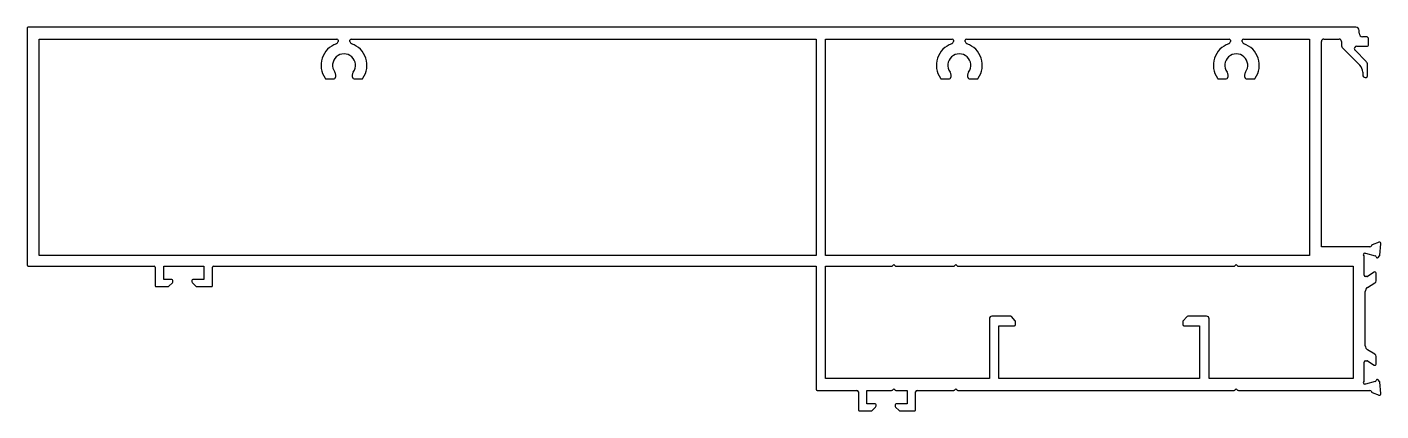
# Model space of a CAD drawing. Extents: x 8 to 292, y -1 to 79.
import ezdxf

# ---------------------------------------------------------------- set-up
doc = ezdxf.new("R2010")
doc.units = 0
doc.layers.get('0').update_dxf_attribs({"linetype": 'CONTINUOUS'})

msp = doc.modelspace()

# ---------------------------------------------------------------- linework, layer by layer
for p, q in [((286.34, 79.45), (8.36, 79.45)), ((8.11, 79.2), (8.11, 29.7)), ((10.62, 31.65), (10.62, 76.95)), ((10.62, 76.95), (72.98, 76.95)), ((73.23, 76.7), (73.23, 76.46)), ((75.73, 76.46), (75.73, 76.7)), ((75.98, 76.95), (173.33, 76.95)), ((173.33, 76.95), (173.33, 31.65)), ((175.33, 31.65), (175.33, 76.95)), ((175.33, 76.95), (201.83, 76.95)), ((202.08, 76.7), (202.08, 76.46)), ((204.58, 76.46), (204.58, 76.7)), ((204.83, 76.95), (259.83, 76.95)), ((260.08, 76.7), (260.08, 76.46)), ((262.58, 76.46), (262.58, 76.7)), ((262.83, 76.95), (276.66, 76.95)), ((276.66, 76.95), (276.66, 31.65)), ((279.66, 76.95), (282.86, 76.95)), ((287.04, 78.15), (287.04, 78.75)), ((288.54, 77.45), (287.74, 77.45)), ((289.04, 75.7), (289.04, 76.95)), ((279.16, 33.45), (279.16, 76.45)), ((283.36, 76.45), (283.36, 75.51)), ((283.51, 75.16), (287.21, 71.46)), ((288.5, 72.29), (286.19, 74.6)), ((286.54, 75.45), (288.79, 75.45)), ((288.79, 69.23), (288.79, 71.58)), ((70.76, 68.62), (72.39, 68.62)), ((76.58, 68.62), (78.2, 68.62)), ((199.61, 68.62), (201.24, 68.62)), ((205.42, 68.62), (207.05, 68.62)), ((257.61, 68.62), (259.24, 68.62)), ((263.42, 68.62), (265.05, 68.62)), ((287.79, 70.05), (287.79, 69.43)), ((288.29, 68.93), (288.49, 68.93)), ((291.21, 34.44), (289.8, 33.92)), ((291.4, 31.76), (291.61, 34.13)), ((173.33, 31.65), (10.62, 31.65)), ((276.66, 31.65), (175.33, 31.65)), ((289.31, 33.45), (279.16, 33.45)), ((288.11, 27.55), (288.11, 31.41)), ((288.21, 32.15), (288.41, 32.15)), ((288.41, 32.15), (290.38, 31.63)), ((290.59, 31.42), (290.6, 31.39)), ((291.01, 31.27), (291.32, 31.58)), ((8.36, 29.45), (34.73, 29.45)), ((34.93, 29.25), (34.93, 25.35)), ((36.73, 26.65), (36.73, 29.45)), ((36.73, 29.45), (45.13, 29.45)), ((45.13, 29.45), (45.13, 26.65)), ((46.93, 25.35), (46.93, 29.25)), ((47.13, 29.45), (173.33, 29.45)), ((173.33, 29.45), (173.33, 3.7)), ((175.33, 5.96), (175.33, 29.45)), ((175.33, 29.45), (189.16, 29.45)), ((189.32, 29.51), (189.61, 29.75)), ((189.61, 29.75), (189.9, 29.51)), ((190.06, 29.45), (202.15, 29.45)), ((202.31, 29.51), (202.59, 29.75)), ((202.59, 29.75), (202.88, 29.51)), ((203.04, 29.45), (260.86, 29.45)), ((261.02, 29.51), (261.31, 29.75)), ((261.31, 29.75), (261.6, 29.51)), ((261.76, 29.45), (285.83, 29.45)), ((285.83, 29.45), (285.83, 5.95)), ((38.43, 26.65), (36.73, 26.65)), ((37.8, 25.23), (38.54, 25.97)), ((38.63, 26.18), (38.63, 26.45)), ((42.63, 26.45), (42.63, 26.18)), ((42.72, 25.97), (43.46, 25.23)), ((45.13, 26.65), (42.83, 26.65)), ((288.63, 27.25), (288.41, 27.25)), ((290.23, 28.18), (288.79, 27.3)), ((288.81, 24.97), (290.37, 25.92)), ((290.61, 26.35), (290.61, 27.97)), ((35.13, 25.15), (37.63, 25.15)), ((43.63, 25.15), (46.73, 25.15)), ((288.33, 12.8), (288.33, 24.11)), ((209.62, 18.46), (209.62, 5.96)), ((214.09, 18.96), (210.12, 18.96)), ((215.05, 18.03), (214.28, 18.88)), ((215.12, 17.21), (215.12, 17.86)), ((250.12, 17.86), (250.12, 17.2)), ((250.96, 18.87), (250.18, 18.03)), ((255.12, 18.95), (251.15, 18.95)), ((255.62, 5.95), (255.62, 18.45)), ((211.62, 5.95), (211.62, 16.96)), ((211.62, 16.96), (214.87, 16.96)), ((250.37, 16.95), (253.62, 16.95)), ((253.62, 16.95), (253.62, 5.95)), ((290.37, 10.99), (288.81, 11.94)), ((288.11, 5.5), (288.11, 9.35)), ((288.41, 9.65), (288.63, 9.65)), ((288.79, 9.61), (290.23, 8.73)), ((290.61, 8.94), (290.61, 10.56)), ((209.62, 5.96), (175.33, 5.96)), ((253.62, 5.95), (211.62, 5.95)), ((285.83, 5.95), (255.62, 5.95)), ((173.58, 3.45), (181.88, 3.45)), ((182.18, 3.15), (182.18, -0.65)), ((183.98, 0.65), (183.98, 3.45)), ((183.98, 3.45), (189.16, 3.45)), ((189.32, 3.51), (189.61, 3.75)), ((189.61, 3.75), (189.9, 3.51)), ((190.06, 3.45), (192.38, 3.45)), ((192.38, 3.45), (192.38, 0.65)), ((194.18, -0.65), (194.18, 3.15)), ((194.48, 3.45), (202.15, 3.45)), ((202.31, 3.51), (202.59, 3.75)), ((202.59, 3.75), (202.88, 3.51)), ((203.04, 3.45), (260.86, 3.45)), ((261.02, 3.51), (261.31, 3.75)), ((261.31, 3.75), (261.6, 3.51)), ((261.76, 3.45), (289.31, 3.45)), ((288.41, 4.75), (288.21, 4.75)), ((290.38, 5.28), (288.41, 4.75)), ((289.8, 2.99), (291.21, 2.47)), ((290.6, 5.52), (290.59, 5.49)), ((291.32, 5.33), (291.01, 5.63)), ((291.61, 2.78), (291.4, 5.15)), ((185.68, 0.65), (183.98, 0.65)), ((185.88, 0.18), (185.88, 0.45)), ((189.88, 0.45), (189.88, 0.18)), ((192.38, 0.65), (190.08, 0.65)), ((182.38, -0.85), (184.88, -0.85)), ((185.06, -0.77), (185.8, -0.03)), ((189.97, -0.03), (190.71, -0.77)), ((190.89, -0.85), (193.98, -0.85))]:
    msp.add_line(p, q)
for centre, radius, start, end in [((8.36, 79.2), 0.25, 90, 180.0001), ((286.34, 78.75), 0.7, 0, 90), ((72.98, 76.7), 0.25, 0, 90), ((75.98, 76.7), 0.25, 90, 180), ((201.83, 76.7), 0.25, 0, 90), ((204.83, 76.7), 0.25, 90, 180), ((259.83, 76.7), 0.25, 0, 90), ((262.83, 76.7), 0.25, 90, 180), ((279.66, 76.45), 0.5, 90, 180.0001), ((282.86, 76.45), 0.5, 0, 90), ((287.74, 78.15), 0.7, 180, 270), ((288.54, 76.95), 0.5, 0, 90), ((74.48, 71.45), 4.8, 109.2802, 214.2569), ((74.48, 71.45), 2.4, 323.6639, 216.3361), ((72.73, 76.46), 0.5, 289.2802, 360), ((76.23, 76.46), 0.5, 180, 250.7198), ((74.48, 71.45), 4.8, 325.7431, 70.7198), ((203.33, 71.45), 4.8, 109.2802, 214.2569), ((203.33, 71.45), 2.4, 323.6639, 216.3361), ((201.58, 76.46), 0.5, 289.2802, 0), ((205.08, 76.46), 0.5, 180, 250.7198), ((203.33, 71.45), 4.8, 325.7431, 70.7198), ((261.33, 71.45), 4.8, 109.2802, 214.2569), ((261.33, 71.45), 2.4, 323.6639, 216.3361), ((259.58, 76.46), 0.5, 289.2802, 360), ((263.08, 76.46), 0.5, 180, 250.7198), ((261.33, 71.45), 4.8, 325.7431, 70.7198), ((283.86, 75.51), 0.5, 180, 225), ((286.54, 74.95), 0.5, 90, 225), ((288.79, 75.7), 0.25, 270, 0), ((285.79, 70.05), 2, 0, 45), ((287.79, 71.58), 1, 0, 45), ((70.76, 68.92), 0.3, 214.2569, 270), ((72.39, 68.92), 0.3, 270, 333.6122), ((71.58, 69.32), 1.2, 333.6122, 36.3361), ((77.38, 69.32), 1.2, 143.6639, 206.3878), ((76.58, 68.92), 0.3, 206.3878, 270), ((78.2, 68.92), 0.3, 270, 325.7431), ((199.61, 68.92), 0.3, 214.2569, 270), ((201.24, 68.92), 0.3, 270, 333.6122), ((200.43, 69.32), 1.2, 333.6122, 36.3361), ((206.23, 69.32), 1.2, 143.6639, 206.3878), ((205.42, 68.92), 0.3, 206.3878, 270), ((207.05, 68.92), 0.3, 270, 325.7431), ((257.61, 68.92), 0.3, 214.2569, 270), ((259.24, 68.92), 0.3, 270, 333.6122), ((258.43, 69.32), 1.2, 333.6122, 36.3361), ((264.23, 69.32), 1.2, 143.6639, 206.3878), ((263.42, 68.92), 0.3, 206.3878, 270), ((265.05, 68.92), 0.3, 270, 325.7431), ((288.29, 69.43), 0.5, 180, 270), ((288.49, 69.23), 0.3, 270, 0), ((291.31, 34.15), 0.3, 355, 110), ((288.21, 31.85), 0.3, 90, 228.1897), ((287.81, 31.41), 0.3, 0, 48.1897), ((289.31, 33.75), 0.3, 270, 349.1255), ((289.9, 33.64), 0.3, 110, 169.1255), ((290.3, 31.34), 0.3, 15, 75), ((290.84, 31.45), 0.25, 195, 315), ((291.11, 31.79), 0.3, 315, 355), ((8.36, 29.7), 0.25, 180.0001, 270), ((34.73, 29.25), 0.2, 0, 90), ((47.13, 29.25), 0.2, 90, 180), ((189.16, 29.7), 0.25, 270, 310), ((190.06, 29.7), 0.25, 230, 270), ((202.15, 29.7), 0.25, 270, 310), ((203.04, 29.7), 0.25, 230, 270), ((260.86, 29.7), 0.25, 270, 310), ((261.76, 29.7), 0.25, 230, 270), ((38.43, 26.45), 0.2, 0, 89.9713), ((38.33, 26.18), 0.3, 315.004, 359.9752), ((42.83, 26.45), 0.2, 90, 180), ((42.93, 26.18), 0.3, 180, 224.9748), ((288.41, 27.55), 0.3, 180, 270), ((288.63, 27.55), 0.3, 270, 301.4), ((290.36, 27.97), 0.25, 0, 121.4), ((290.11, 26.35), 0.5, 301.4, 360), ((35.13, 25.35), 0.2, 180, 270), ((37.63, 25.4), 0.25, 270, 315.004), ((43.63, 25.4), 0.25, 225, 270), ((46.73, 25.35), 0.2, 270, 360), ((289.33, 24.11), 1, 121.4, 180), ((210.12, 18.46), 0.5, 90, 180), ((214.09, 18.71), 0.25, 42.5336, 90), ((214.87, 17.21), 0.25, 270, 0), ((214.87, 17.86), 0.25, 360, 42.5336), ((250.37, 17.86), 0.25, 137.4664, 180), ((250.37, 17.2), 0.25, 180, 270), ((251.15, 18.7), 0.25, 90, 137.4664), ((255.12, 18.45), 0.5, 0, 90), ((289.33, 12.8), 1, 180, 238.6), ((288.41, 9.35), 0.3, 90, 180), ((288.63, 9.35), 0.3, 58.6, 90), ((290.36, 8.94), 0.25, 238.6, 360), ((290.11, 10.56), 0.5, 0, 58.6), ((290.84, 5.46), 0.25, 45, 165), ((173.58, 3.7), 0.25, 180.0001, 270), ((181.88, 3.15), 0.3, 360, 90), ((189.16, 3.7), 0.25, 270, 310), ((190.06, 3.7), 0.25, 230, 270), ((194.48, 3.15), 0.3, 90, 180), ((202.15, 3.7), 0.25, 270, 310), ((203.04, 3.7), 0.25, 230, 270), ((260.86, 3.7), 0.25, 270, 310), ((261.76, 3.7), 0.25, 230, 270), ((288.21, 5.05), 0.3, 131.8103, 270), ((287.81, 5.5), 0.3, 311.8103, 360), ((289.31, 3.15), 0.3, 10.8745, 90), ((289.9, 3.27), 0.3, 190.8745, 250), ((290.3, 5.57), 0.3, 285, 345), ((291.11, 5.12), 0.3, 5, 45), ((185.68, 0.45), 0.2, 0, 89.9713), ((185.58, 0.18), 0.3, 315.004, 359.9752), ((190.08, 0.45), 0.2, 90, 180), ((190.18, 0.18), 0.3, 180, 224.9748), ((291.31, 2.75), 0.3, 250, 5), ((182.38, -0.65), 0.2, 180, 270), ((184.88, -0.6), 0.25, 270, 315.004), ((190.89, -0.6), 0.25, 225, 270), ((193.98, -0.65), 0.2, 270, 0)]:
    msp.add_arc(centre, radius, start, end)

doc.saveas('drawing.dxf')
